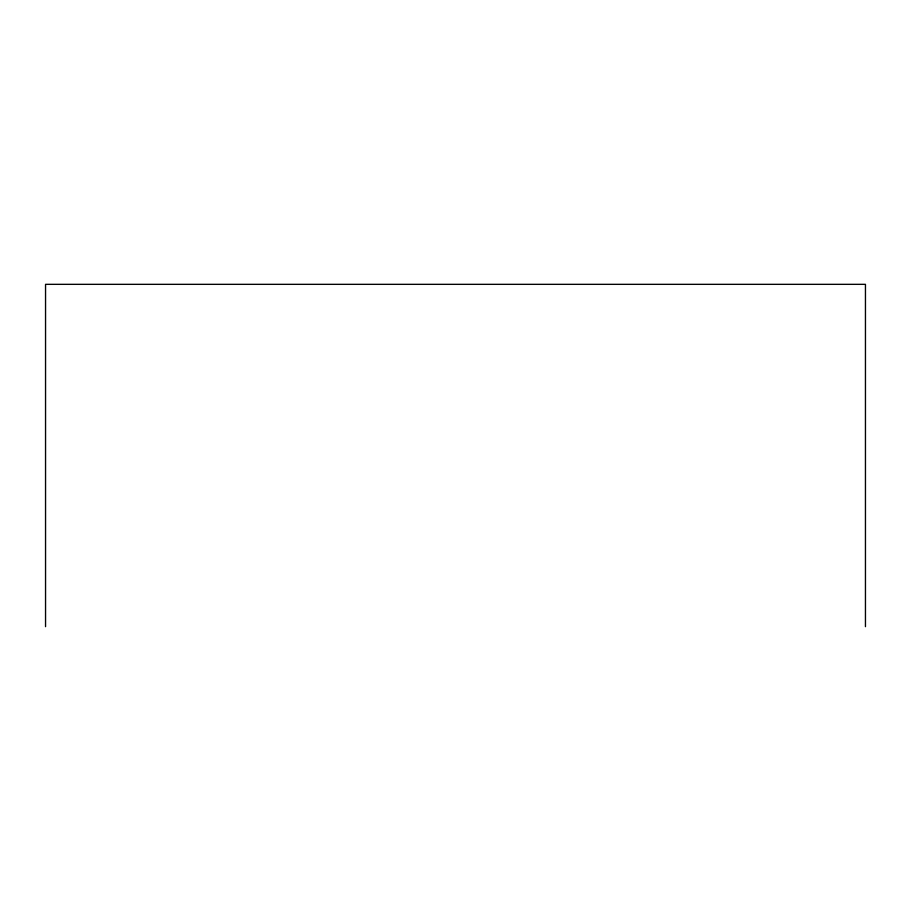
<?xml version="1.0" encoding="UTF-8"?>
<svg xmlns="http://www.w3.org/2000/svg" width="911" height="911" viewBox="0 0 911 911"><rect width="100%" height="100%" fill="white"/><g stroke="black" fill="none" stroke-linecap="round" stroke-linejoin="round"><path stroke-width="1.37" d="M865.45 626.666L865.45 284.334L45.55 284.334L45.55 626.666"/></g></svg>
